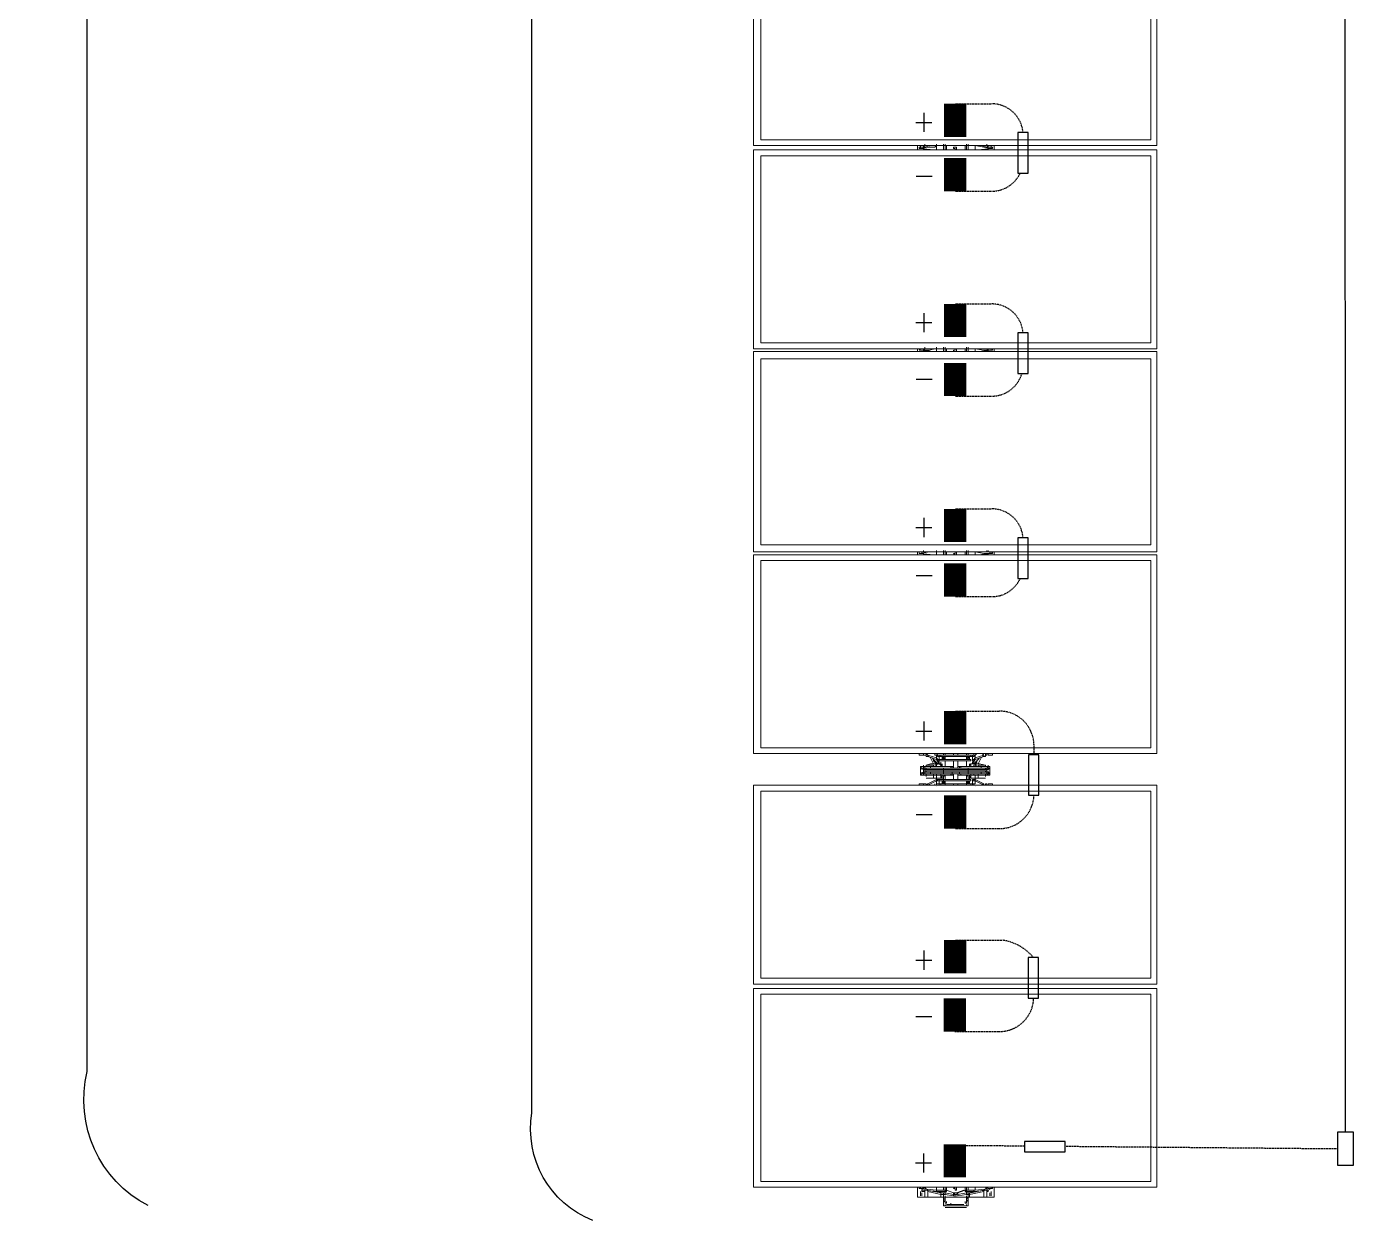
# Model space of a CAD drawing. Header units: feet. Extents: x -13743 to 68376, y -48 to 67763.
# Drawn here: x 2264.6 to 2562.7, y 63923.3 to 64191.3 of the extents above; entities that cross this region are included whole.
import ezdxf
from ezdxf.lldxf.tags import DXFTag

# ---------------------------------------------------------------- set-up
doc = ezdxf.new("R2010")
doc.units = ezdxf.units.FT
doc.header["$MEASUREMENT"] = 0
doc.linetypes.add('HIDDEN', pattern=[0.375, 0.25, -0.125])
for name, color, linetype in [('E-DC HARNESS-POS', 10, 'DC HARNESS CABLE'), ('E-HARN-COMP', 8, 'Continuous'), ('E-TRNK-CABL-NEG', 6, 'HIDDEN'), ('E-TRUNK-CABLE-POS', 6, 'HIDDEN'), ('G-ANNO-TEXT', 1, 'Continuous'), ('Polarity-Text', 7, 'Continuous')]:
    doc.layers.add(name, color=color, linetype=linetype)
doc.styles.get("Standard").update_dxf_attribs({"font": 'arial.ttf'})
tags = doc.linetypes.add('DC HARNESS CABLE', pattern='A,0.5,-0.2,["DH",Standard,S=0.1,R=0,X=-0.1,Y=-0.05],-0.2', length=0.9).pattern_tags.tags
tags[6] = DXFTag(74, 10)

# ---------------------------------------------------------------- blocks, each defined once
blk = doc.blocks.new('A$Cc93f9aa1')
at = {"lineweight": 5}
for points in [[(0.0233, 0.4666), (0.2533, 0.4666), (0.2533, 0), (0.0233, 0)], [(0.4883, 0.4666), (0.2583, 0.4666), (0.2583, 0), (0.4883, 0)], [(0.525, 0.4666), (0.525, 0), (0.755, 0), (0.755, 0.4666)], [(0.7583, 0), (0.99, 0), (0.99, 0.4666), (0.7583, 0.4666)], [(1.2233, 0), (0.9933, 0), (0.9933, 0.4666), (1.2233, 0.4666)], [(1.4583, 0), (1.2283, 0), (1.2283, 0.4666), (1.4583, 0.4666)], [(0.2467, 0.4583), (0.2467, 0.0067), (0.03, 0.0067), (0.03, 0.4583)], [(0.4816, 0.4583), (0.4816, 0.0067), (0.265, 0.0067), (0.265, 0.4583)], [(0.5316, 0.4583), (0.7483, 0.4583), (0.7483, 0.0067), (0.5316, 0.0067)], [(0.7666, 0.0067), (0.7666, 0.4583), (0.9816, 0.4583), (0.9816, 0.0067)], [(1, 0.0067), (1, 0.4583), (1.2166, 0.4583), (1.2166, 0.0067)], [(1.4516, 0.4583), (1.2349, 0.4583), (1.2349, 0.0067), (1.4516, 0.0067)], [(0.5033, 0.2617), (0.5016, 0.2617)], [(0.51, 0.2617), (0.5083, 0.2617)], [(0.5116, 0.2667), (0.51, 0.2667), (0.51, 0.2583), (0.5116, 0.2583)], [(0.9916, 0.275), (0.9916, 0.2733)], [(0.4916, 0.2483), (0.49, 0.2467), (0.4916, 0.245), (0.4933, 0.2467)], [(0.4916, 0.2483), (0.49, 0.2483), (0.49, 0.2467), (0.49, 0.245), (0.4916, 0.245), (0.4933, 0.245), (0.4933, 0.2467), (0.4933, 0.2483)], [(0.4933, 0.2467), (0.4916, 0.2467)], [(0.4983, 0.2483), (0.4966, 0.25), (0.4983, 0.2483), (0.5, 0.2483)], [(0.5033, 0.2183), (0.5033, 0.2467), (0.5016, 0.2467), (0.5016, 0.2183)], [(0.5066, 0.2467), (0.5066, 0.2183), (0.5083, 0.2183), (0.5083, 0.2467)], [(0.52, 0.245), (0.5216, 0.245), (0.5216, 0.2467), (0.5216, 0.2483), (0.52, 0.2483), (0.5183, 0.2483), (0.5183, 0.2467), (0.5183, 0.245)], [(0.52, 0.2483), (0.5183, 0.2467), (0.52, 0.245), (0.5216, 0.2467)], [(0.5216, 0.2467), (0.52, 0.2467)], [(0.5216, 0.2467), (0.52, 0.2467)], [(0.02, 0.2433), (0.0183, 0.2433), (0.0183, 0.245), (0.02, 0.245)], [(0.49, 0.235), (0.4883, 0.235)], [(0.5016, 0.2367), (0.5, 0.2367)], [(0.5116, 0.235), (0.51, 0.235), (0.51, 0.2383), (0.51, 0.2367), (0.5083, 0.2367), (0.51, 0.2367), (0.51, 0.235)], [(0.525, 0.245), (0.5233, 0.245)], [(0.525, 0.235), (0.5233, 0.235)], [(0.7566, 0.235), (0.7566, 0.2333), (0.7583, 0.2333), (0.7583, 0.2317), (0.7566, 0.2317), (0.755, 0.2317), (0.755, 0.2333)], [(0.99, 0.235), (0.9916, 0.235), (0.9916, 0.2333), (0.9933, 0.2333), (0.9933, 0.2317), (0.9916, 0.2317), (0.99, 0.2317), (0.99, 0.2333)], [(1.225, 0.235), (1.2266, 0.235), (1.2266, 0.2317), (1.2233, 0.2317), (1.2233, 0.2333), (1.225, 0.2333)], [(0.01, 0.22), (0.0117, 0.22), (0.0083, 0.22)], [(0.0133, 0.23), (0.015, 0.23), (0.0167, 0.22), (0.015, 0.22)], [(0.49, 0.23), (0.4883, 0.23)], [(0.4916, 0.22), (0.49, 0.2183), (0.4916, 0.2167), (0.4933, 0.2183)], [(0.4916, 0.22), (0.49, 0.22), (0.49, 0.2183), (0.49, 0.2167), (0.4916, 0.2167), (0.4933, 0.2167), (0.4933, 0.2183), (0.4933, 0.22)], [(0.4933, 0.2183), (0.4916, 0.2183)], [(0.4933, 0.2183), (0.4916, 0.2183)], [(0.5, 0.2267), (0.5, 0.23)], [(0.5033, 0.1967), (0.505, 0.1967), (0.505, 0.1983), (0.505, 0.2183), (0.5033, 0.2183)], [(0.5116, 0.2167), (0.51, 0.2167)], [(0.52, 0.22), (0.5183, 0.2183), (0.52, 0.2167), (0.5216, 0.2183)], [(0.5216, 0.2183), (0.52, 0.2183)], [(0.5216, 0.2183), (0.52, 0.2183)], [(0.5233, 0.23), (0.525, 0.23)], [(0.5233, 0.22), (0.525, 0.22)], [(0.5033, 0.2033), (0.5016, 0.2033)], [(0.51, 0.2033), (0.5083, 0.2033)], [(0.5233, 0.2), (0.5216, 0.2), (0.5216, 0.2017), (0.5216, 0.2)], [(0.505, 0.195), (0.5033, 0.195)], [(0.5083, 0.1967), (0.5066, 0.1967)], [(0.5083, 0.195), (0.5066, 0.195)]]:
    blk.add_lwpolyline(points, close=True, dxfattribs=at)
for points in [[(0.0217, 0.27), (0.0217, 0.2733), (0.02, 0.27), (0.02, 0.2717), (0.0183, 0.2717), (0.0183, 0.2683), (0.0117, 0.2683), (0.0117, 0.2767), (0.0133, 0.2767)], [(0.0117, 0.2767), (0.0233, 0.2767)], [(0.755, 0.2767), (0.7583, 0.2767)], [(0.99, 0.2767), (0.9933, 0.2767)], [(1.2233, 0.2767), (1.2283, 0.2767)], [(0.0117, 0.25), (0.0117, 0.2467), (0.015, 0.2467), (0.015, 0.245), (0.0167, 0.245), (0.0183, 0.245), (0.0183, 0.2533), (0.0167, 0.25), (0.02, 0.2667), (0.02, 0.265), (0.0183, 0.265), (0.0117, 0.265), (0.0117, 0.2683)], [(0.0117, 0.265), (0.0117, 0.25), (0.015, 0.25), (0.015, 0.2467), (0.0167, 0.2467)], [(0.0183, 0.2733), (0.0167, 0.2733), (0.0133, 0.2733), (0.015, 0.2733)], [(0.0167, 0.2717), (0.0133, 0.2717)], [(0.015, 0.2317), (0.015, 0.235), (0.0167, 0.245), (0.0167, 0.2467), (0.0167, 0.25), (0.015, 0.25), (0.0183, 0.265)], [(0.02, 0.255), (0.0183, 0.255), (0.0183, 0.2533), (0.02, 0.27), (0.02, 0.2683), (0.02, 0.265)], [(0.02, 0.2683), (0.0183, 0.2683)], [(0.0233, 0.2467), (0.02, 0.2467), (0.02, 0.255), (0.0217, 0.2733), (0.0233, 0.2733), (0.0233, 0.2717)], [(0.0217, 0.2733), (0.0217, 0.275), (0.0217, 0.2733)], [(0.0217, 0.2683), (0.0217, 0.2667)], [(0.4966, 0.255), (0.495, 0.255), (0.4933, 0.2533), (0.4933, 0.2517), (0.49, 0.2517), (0.49, 0.255), (0.4933, 0.255), (0.4883, 0.265), (0.49, 0.265), (0.4883, 0.2667), (0.49, 0.2667), (0.49, 0.27), (0.49, 0.275), (0.4883, 0.275)], [(0.49, 0.27), (0.49, 0.27)], [(0.49, 0.2667), (0.49, 0.2667)], [(0.49, 0.265), (0.495, 0.255), (0.4933, 0.255), (0.4933, 0.2533)], [(0.4966, 0.2517), (0.4966, 0.25), (0.4966, 0.2617), (0.4966, 0.2667), (0.4966, 0.2583), (0.5, 0.2583), (0.5, 0.2667), (0.4983, 0.2667)], [(0.4983, 0.2667), (0.4983, 0.2667)], [(0.5, 0.2717), (0.5, 0.2733), (0.5, 0.27), (0.5016, 0.27), (0.5033, 0.27), (0.5033, 0.2683), (0.505, 0.2683), (0.505, 0.2667)], [(0.5083, 0.2733), (0.5066, 0.2733), (0.5016, 0.2733), (0.5, 0.2733), (0.5016, 0.2733)], [(0.5033, 0.2717), (0.5016, 0.2717), (0.5, 0.2717), (0.5016, 0.2717), (0.5033, 0.27), (0.505, 0.27), (0.5033, 0.27), (0.505, 0.27), (0.5066, 0.27), (0.5083, 0.27), (0.5066, 0.27), (0.5083, 0.2717), (0.51, 0.2717), (0.5083, 0.2717), (0.5066, 0.2717)], [(0.5, 0.27), (0.5, 0.2617), (0.5, 0.2383), (0.5016, 0.2383)], [(0.5016, 0.27), (0.5, 0.27), (0.5016, 0.27), (0.5033, 0.27), (0.5016, 0.27), (0.5016, 0.2683), (0.5033, 0.2683), (0.505, 0.2683), (0.5066, 0.2683), (0.5083, 0.2683), (0.51, 0.2683)], [(0.5, 0.2667), (0.5016, 0.2667)], [(0.5016, 0.27), (0.5016, 0.27)], [(0.5016, 0.2467), (0.5016, 0.2683), (0.5033, 0.2683), (0.5033, 0.2467), (0.505, 0.2467), (0.505, 0.2183), (0.5066, 0.2183), (0.5066, 0.1967), (0.5083, 0.1967), (0.5083, 0.2183)], [(0.5033, 0.2667), (0.505, 0.2667), (0.505, 0.2467), (0.5066, 0.2467), (0.5066, 0.2683), (0.5083, 0.2683), (0.5083, 0.27), (0.51, 0.27), (0.51, 0.2733), (0.5083, 0.2733), (0.5083, 0.2717)], [(0.505, 0.27), (0.5066, 0.27), (0.5066, 0.2683), (0.5083, 0.2683), (0.5083, 0.2467)], [(0.5066, 0.27), (0.5083, 0.27), (0.51, 0.27), (0.5083, 0.27), (0.51, 0.27), (0.5116, 0.27)], [(0.5066, 0.2667), (0.5083, 0.2667)], [(0.5083, 0.2383), (0.51, 0.2383), (0.51, 0.2617), (0.51, 0.27)], [(0.51, 0.2667), (0.5116, 0.2667), (0.5133, 0.2617), (0.5133, 0.25), (0.5133, 0.2517)], [(0.5116, 0.2667), (0.5116, 0.2667)], [(0.52, 0.2617), (0.5133, 0.2583), (0.5133, 0.2567)], [(0.5216, 0.265), (0.5183, 0.255), (0.52, 0.255), (0.5183, 0.2533), (0.5183, 0.255), (0.52, 0.255)], [(0.5233, 0.2567), (0.5233, 0.255), (0.52, 0.255), (0.5233, 0.265), (0.5216, 0.265), (0.5216, 0.2633), (0.5216, 0.265), (0.5233, 0.265), (0.525, 0.2667)], [(0.5216, 0.2633), (0.5216, 0.2667), (0.5233, 0.2667), (0.5233, 0.27), (0.5233, 0.275), (0.525, 0.275)], [(0.5233, 0.27), (0.5233, 0.27)], [(0.5233, 0.2667), (0.5233, 0.2667)], [(0.7566, 0.27), (0.7566, 0.2733), (0.7566, 0.275), (0.7566, 0.2733), (0.7566, 0.2717), (0.7583, 0.2717), (0.7583, 0.27), (0.7583, 0.2683)], [(0.7566, 0.275), (0.7583, 0.275)], [(0.76, 0.255), (0.7583, 0.255), (0.7583, 0.2633), (0.7566, 0.2733)], [(0.99, 0.2733), (0.99, 0.27)], [(0.995, 0.255), (0.9933, 0.255), (0.9933, 0.2567), (0.9916, 0.2633), (0.9916, 0.2733), (0.9916, 0.27), (0.9933, 0.2683)], [(1.225, 0.27), (1.225, 0.2733), (1.225, 0.275), (1.225, 0.2733), (1.2266, 0.2733), (1.2266, 0.27), (1.2283, 0.2683)], [(1.225, 0.275), (1.2266, 0.275)], [(1.2299, 0.255), (1.2283, 0.255), (1.2266, 0.2567), (1.2266, 0.2633), (1.225, 0.2733)], [(0.0017, 0.2467), (0.005, 0.2467), (0.01, 0.2467), (0.0083, 0.2467), (0.01, 0.2467)], [(0.0067, 0.2433), (0.005, 0.2433), (0.005, 0.245), (0.0067, 0.245), (0.0067, 0.2467), (0.0083, 0.2467), (0.01, 0.2467), (0.0117, 0.2467), (0.0083, 0.2467), (0.0083, 0.245), (0.0067, 0.245), (0.005, 0.245), (0.005, 0.2433)], [(0.0133, 0.2467), (0.0117, 0.2467), (0.01, 0.2467), (0.01, 0.245), (0.0083, 0.245), (0.0067, 0.245), (0.0083, 0.245), (0.0117, 0.245), (0.01, 0.245)], [(0.0083, 0.2467), (0.0083, 0.245)], [(0.0117, 0.2467), (0.0117, 0.245), (0.0117, 0.2183)], [(0.0183, 0.25), (0.0167, 0.25), (0.015, 0.25)], [(0.0183, 0.2433), (0.02, 0.245), (0.0183, 0.245), (0.02, 0.245), (0.02, 0.2467)], [(0.4866, 0.255), (0.4866, 0.255)], [(0.4883, 0.255), (0.4883, 0.2567)], [(0.49, 0.255), (0.4883, 0.255), (0.4883, 0.2533), (0.4883, 0.255), (0.4883, 0.2533), (0.4883, 0.2517), (0.49, 0.2517), (0.49, 0.25), (0.4883, 0.25), (0.4883, 0.215), (0.49, 0.215), (0.49, 0.2133), (0.4933, 0.2133), (0.4933, 0.2117), (0.4933, 0.21), (0.495, 0.21), (0.49, 0.2), (0.4883, 0.2), (0.49, 0.2017)], [(0.4883, 0.25), (0.4883, 0.2517)], [(0.495, 0.245), (0.5, 0.245), (0.4983, 0.2467), (0.495, 0.2467), (0.4933, 0.2467), (0.4916, 0.2467), (0.4933, 0.2467), (0.4916, 0.2467), (0.4933, 0.2467), (0.4916, 0.2467), (0.4933, 0.2467), (0.4916, 0.2467), (0.4916, 0.245), (0.4933, 0.245), (0.4933, 0.2483), (0.4916, 0.2483), (0.4916, 0.2467)], [(0.4933, 0.215), (0.495, 0.215), (0.495, 0.2517), (0.4933, 0.2517), (0.495, 0.2517), (0.495, 0.255)], [(0.4933, 0.2517), (0.4933, 0.2517)], [(0.495, 0.2517), (0.495, 0.2517)], [(0.5, 0.2483), (0.4983, 0.2483), (0.4966, 0.25), (0.4983, 0.25), (0.4983, 0.2483), (0.5, 0.2483), (0.495, 0.2483)], [(0.4966, 0.26), (0.4966, 0.25)], [(0.4966, 0.26), (0.4966, 0.26)], [(0.4966, 0.2583), (0.4966, 0.2567), (0.4966, 0.255), (0.5, 0.255), (0.5, 0.2583)], [(0.4966, 0.2567), (0.4966, 0.2517), (0.4966, 0.25), (0.5, 0.25), (0.5, 0.255)], [(0.51, 0.2483), (0.5116, 0.25), (0.5116, 0.2483), (0.5133, 0.25), (0.5133, 0.26)], [(0.51, 0.2583), (0.51, 0.255), (0.5116, 0.255), (0.5116, 0.2567), (0.5133, 0.2517), (0.5116, 0.25), (0.51, 0.25), (0.51, 0.255)], [(0.515, 0.25), (0.5133, 0.25), (0.5116, 0.2483), (0.5133, 0.2483), (0.5116, 0.2483), (0.51, 0.2483), (0.5116, 0.2483), (0.51, 0.2483), (0.51, 0.2467)], [(0.5133, 0.26), (0.5133, 0.26)], [(0.5183, 0.2583), (0.5133, 0.2533)], [(0.5183, 0.2133), (0.5216, 0.2133), (0.5216, 0.2117), (0.5233, 0.21), (0.5233, 0.2117), (0.525, 0.2117), (0.5233, 0.2117), (0.5233, 0.2133), (0.5216, 0.2133), (0.5216, 0.215), (0.5233, 0.215), (0.5233, 0.25), (0.5216, 0.25), (0.5216, 0.2517), (0.5216, 0.2533), (0.5233, 0.255), (0.5233, 0.2533), (0.525, 0.255), (0.5233, 0.2533), (0.5233, 0.2517), (0.5183, 0.2517), (0.5183, 0.2533), (0.5166, 0.2533), (0.515, 0.2517), (0.5133, 0.2517), (0.5183, 0.255), (0.5166, 0.2533), (0.5166, 0.2517), (0.5183, 0.2517), (0.5166, 0.2517), (0.5166, 0.215), (0.5183, 0.215)], [(0.5216, 0.245), (0.52, 0.245), (0.5216, 0.2467), (0.5216, 0.2483), (0.5183, 0.2483), (0.5183, 0.2467), (0.52, 0.245)], [(0.5183, 0.2467), (0.52, 0.2467)], [(0.52, 0.2483), (0.5216, 0.2483)], [(0.52, 0.2467), (0.5216, 0.2467)], [(0.52, 0.2467), (0.5216, 0.2467)], [(0.52, 0.2467), (0.5216, 0.2467)], [(0.52, 0.2467), (0.5216, 0.2467)], [(0.52, 0.2467), (0.5216, 0.2467)], [(0.5233, 0.2517), (0.5233, 0.25)], [(0.525, 0.2467), (0.5233, 0.2467)], [(0.755, 0.2467), (0.7583, 0.2467)], [(0.76, 0.2467), (0.7583, 0.2467), (0.7583, 0.255)], [(0.99, 0.2467), (0.9933, 0.2467)], [(0.995, 0.2467), (0.9933, 0.2467), (0.9933, 0.255)], [(1.2233, 0.2467), (1.2283, 0.2467)], [(1.2299, 0.2467), (1.2283, 0.2467), (1.2283, 0.255)], [(0, 0.245), (0, 0.22)], [(0.0017, 0.245), (0.0033, 0.245)], [(0.0033, 0.2383), (0.0033, 0.2433), (0.0033, 0.2233), (0.0033, 0.2283), (0.0033, 0.2267)], [(0.005, 0.2383), (0.0033, 0.2383), (0.0033, 0.2283)], [(0.0033, 0.2367), (0.0033, 0.2383), (0.0033, 0.2367)], [(0.005, 0.245), (0.0067, 0.245)], [(0.0133, 0.245), (0.0117, 0.245), (0.0117, 0.2417), (0.0117, 0.2233), (0.0117, 0.22), (0.0133, 0.22)], [(0.015, 0.245), (0.0133, 0.235), (0.0133, 0.2317)], [(0.0233, 0.2433), (0.02, 0.2433), (0.0217, 0.2433), (0.02, 0.2433), (0.0167, 0.235), (0.015, 0.235), (0.0133, 0.235)], [(0.015, 0.235), (0.0167, 0.235), (0.02, 0.2433), (0.02, 0.245), (0.02, 0.2433)], [(0.02, 0.2233), (0.0167, 0.2317), (0.0167, 0.235), (0.015, 0.2333), (0.015, 0.2317), (0.0167, 0.23), (0.015, 0.23), (0.0167, 0.23), (0.02, 0.2217), (0.0217, 0.2217), (0.02, 0.2217), (0.02, 0.22), (0.0183, 0.2217)], [(0.0233, 0.245), (0.02, 0.245), (0.0217, 0.245)], [(0.0233, 0.2317), (0.02, 0.2317), (0.02, 0.2333), (0.0217, 0.2333), (0.0217, 0.235), (0.0233, 0.2333)], [(0.4883, 0.245), (0.49, 0.245)], [(0.5016, 0.23), (0.5, 0.23), (0.5016, 0.23), (0.5, 0.23), (0.5016, 0.23), (0.495, 0.23), (0.495, 0.235), (0.5016, 0.235), (0.5, 0.235), (0.5, 0.2367), (0.5, 0.2383), (0.5, 0.235)], [(0.495, 0.235), (0.4966, 0.235)], [(0.5083, 0.235), (0.5166, 0.235), (0.5166, 0.23), (0.5083, 0.23), (0.51, 0.23), (0.5116, 0.23), (0.51, 0.23)], [(0.51, 0.245), (0.5166, 0.245)], [(0.755, 0.245), (0.7583, 0.245), (0.76, 0.245)], [(0.7583, 0.245), (0.7583, 0.2433), (0.755, 0.2433)], [(0.99, 0.245), (0.9933, 0.245), (0.995, 0.245)], [(0.9933, 0.245), (0.9933, 0.2433), (0.99, 0.2433)], [(1.2233, 0.245), (1.2283, 0.245), (1.2299, 0.245)], [(1.2233, 0.2433), (1.2266, 0.2433), (1.2283, 0.2433), (1.2283, 0.245)], [(0.0067, 0.2217), (0.005, 0.2217), (0.005, 0.22), (0.0067, 0.22), (0.0083, 0.2183), (0.0117, 0.2183), (0.01, 0.2183), (0.005, 0.2183), (0.0017, 0.2183)], [(0.0017, 0.22), (0.0033, 0.22)], [(0.005, 0.2217), (0.005, 0.22), (0.0067, 0.22), (0.0083, 0.22), (0.0083, 0.2183), (0.0083, 0.22), (0.01, 0.22), (0.0083, 0.22), (0.0067, 0.22), (0.005, 0.22)], [(0.0133, 0.2183), (0.0117, 0.2183), (0.01, 0.22), (0.0083, 0.22)], [(0.0117, 0.1967), (0.0117, 0.2), (0.0183, 0.2), (0.02, 0.2), (0.0167, 0.215), (0.0167, 0.2167), (0.015, 0.2167), (0.0167, 0.2167), (0.0167, 0.215), (0.0167, 0.22), (0.0167, 0.2183), (0.015, 0.2183), (0.015, 0.22)], [(0.0117, 0.2167), (0.0117, 0.2183), (0.015, 0.2183), (0.015, 0.2167)], [(0.0183, 0.2), (0.015, 0.2167), (0.0117, 0.2167), (0.0117, 0.2)], [(0.0217, 0.1917), (0.02, 0.21), (0.02, 0.2117), (0.0183, 0.2117), (0.0183, 0.22), (0.0167, 0.22), (0.0183, 0.22), (0.0183, 0.2217), (0.02, 0.2217), (0.0233, 0.2217)], [(0.0233, 0.22), (0.02, 0.22), (0.0217, 0.22), (0.02, 0.22), (0.02, 0.2217), (0.02, 0.22), (0.0183, 0.22), (0.02, 0.22), (0.02, 0.2183), (0.02, 0.21)], [(0.02, 0.22), (0.0183, 0.22)], [(0.0233, 0.2183), (0.02, 0.2183)], [(0.4883, 0.22), (0.49, 0.22)], [(0.4933, 0.22), (0.4916, 0.22)], [(0.4916, 0.2183), (0.4916, 0.22)], [(0.4916, 0.2183), (0.4933, 0.2183)], [(0.4916, 0.2183), (0.4933, 0.2183)], [(0.4916, 0.2183), (0.4933, 0.2183)], [(0.4916, 0.2183), (0.4933, 0.2183)], [(0.4916, 0.2183), (0.4916, 0.2167), (0.4933, 0.2167)], [(0.4916, 0.2183), (0.4933, 0.2183)], [(0.4933, 0.2183), (0.4933, 0.22)], [(0.4933, 0.2183), (0.4933, 0.2167)], [(0.495, 0.2183), (0.4983, 0.2183), (0.5, 0.22), (0.495, 0.22)], [(0.5, 0.2167), (0.4983, 0.2167), (0.4966, 0.215), (0.4983, 0.2167), (0.4983, 0.215), (0.4966, 0.215), (0.4983, 0.2167), (0.5, 0.2167), (0.4983, 0.2167), (0.5, 0.2167), (0.495, 0.2167)], [(0.5016, 0.2267), (0.5, 0.2267), (0.5, 0.2033), (0.5, 0.195)], [(0.5066, 0.195), (0.5066, 0.1967), (0.505, 0.1967), (0.5033, 0.1967), (0.5016, 0.1967), (0.5016, 0.2183)], [(0.5083, 0.23), (0.51, 0.23), (0.51, 0.2267), (0.51, 0.23), (0.5116, 0.23)], [(0.5083, 0.2267), (0.51, 0.2267)], [(0.51, 0.2033), (0.51, 0.2267)], [(0.5166, 0.22), (0.51, 0.22)], [(0.5133, 0.2133), (0.5133, 0.215), (0.51, 0.215), (0.51, 0.2117), (0.51, 0.21), (0.5116, 0.21), (0.5116, 0.2083), (0.5133, 0.2133), (0.5133, 0.215), (0.5133, 0.205), (0.5133, 0.215), (0.5116, 0.2167), (0.5133, 0.2167), (0.5116, 0.2167), (0.51, 0.2167), (0.51, 0.2183)], [(0.5116, 0.2167), (0.5133, 0.215), (0.5116, 0.2167), (0.5116, 0.215)], [(0.52, 0.22), (0.5183, 0.22), (0.5183, 0.2183), (0.52, 0.2167), (0.5183, 0.2167), (0.5183, 0.2183), (0.5183, 0.22), (0.52, 0.22), (0.5216, 0.22), (0.5216, 0.2183), (0.5216, 0.2167), (0.52, 0.2167), (0.5216, 0.2183), (0.5216, 0.22), (0.52, 0.22), (0.5216, 0.22)], [(0.52, 0.2183), (0.5216, 0.2183)], [(0.52, 0.2183), (0.5216, 0.2183)], [(0.52, 0.2183), (0.5216, 0.2183)], [(0.52, 0.2183), (0.5216, 0.2183)], [(0.52, 0.2183), (0.5216, 0.2183)], [(0.5233, 0.2183), (0.525, 0.2183)], [(0.755, 0.2217), (0.7583, 0.2217), (0.7583, 0.22)], [(0.755, 0.22), (0.7583, 0.22), (0.76, 0.22)], [(0.7583, 0.2183), (0.755, 0.2183)], [(0.76, 0.2183), (0.7583, 0.2183), (0.7583, 0.21), (0.7566, 0.2), (0.7566, 0.1917), (0.7583, 0.1917)], [(0.99, 0.2217), (0.9933, 0.2217), (0.9933, 0.22)], [(0.99, 0.22), (0.9933, 0.22), (0.995, 0.22)], [(0.9933, 0.2183), (0.99, 0.2183)], [(0.9916, 0.1917), (0.9916, 0.2), (0.9933, 0.21), (0.9933, 0.2183), (0.995, 0.2183)], [(1.2233, 0.2217), (1.2266, 0.2217), (1.2283, 0.2217), (1.2283, 0.22)], [(1.2233, 0.22), (1.2283, 0.22), (1.2299, 0.22)], [(1.2283, 0.2183), (1.2233, 0.2183)], [(1.2299, 0.2183), (1.2283, 0.2183), (1.2283, 0.21), (1.2266, 0.2), (1.225, 0.1933), (1.225, 0.1917), (1.2266, 0.1917)], [(0.02, 0.1967), (0.02, 0.195), (0.0183, 0.2117), (0.0167, 0.215), (0.0183, 0.215)], [(0.02, 0.2), (0.02, 0.1967), (0.0183, 0.1967)], [(0.4866, 0.21), (0.4866, 0.21)], [(0.4883, 0.2133), (0.4883, 0.215)], [(0.4883, 0.21), (0.4883, 0.2117), (0.4883, 0.2133), (0.49, 0.2133), (0.49, 0.21), (0.4933, 0.21), (0.4883, 0.2)], [(0.49, 0.21), (0.49, 0.2117), (0.4883, 0.2117)], [(0.4933, 0.215), (0.4933, 0.215)], [(0.4933, 0.2117), (0.495, 0.2117), (0.495, 0.21), (0.495, 0.2133), (0.4933, 0.2133)], [(0.495, 0.215), (0.495, 0.215)], [(0.495, 0.21), (0.4966, 0.21)], [(0.4966, 0.2133), (0.4966, 0.215), (0.4966, 0.1983), (0.4966, 0.2067), (0.5, 0.2067), (0.5, 0.21)], [(0.4966, 0.2083), (0.4966, 0.215), (0.5, 0.215), (0.5, 0.2117), (0.5, 0.21), (0.4966, 0.21), (0.4966, 0.2083), (0.4966, 0.2067)], [(0.4966, 0.205), (0.4966, 0.215)], [(0.4966, 0.205), (0.4966, 0.205)], [(0.4983, 0.1983), (0.5, 0.1983), (0.5, 0.2067)], [(0.51, 0.21), (0.51, 0.2067), (0.5116, 0.2067), (0.5116, 0.1983), (0.51, 0.1983), (0.51, 0.2067)], [(0.51, 0.1983), (0.5116, 0.1983), (0.5133, 0.205)], [(0.51, 0.2033), (0.51, 0.195)], [(0.52, 0.21), (0.5183, 0.2117), (0.5166, 0.2117), (0.515, 0.2133), (0.5133, 0.2133), (0.5183, 0.21), (0.5183, 0.2117), (0.5183, 0.2133), (0.5166, 0.2133), (0.5166, 0.2117), (0.5183, 0.21), (0.52, 0.21), (0.5183, 0.21), (0.5216, 0.2)], [(0.5183, 0.2067), (0.5133, 0.2117)], [(0.52, 0.2033), (0.5133, 0.2067), (0.5133, 0.2083)], [(0.5133, 0.205), (0.5133, 0.205)], [(0.5166, 0.215), (0.5166, 0.215)], [(0.5183, 0.215), (0.5183, 0.215)], [(0.5233, 0.2117), (0.5233, 0.21), (0.52, 0.21), (0.5233, 0.2)], [(0.5216, 0.2017), (0.5216, 0.1983), (0.5233, 0.1983), (0.5233, 0.1967)], [(0.5233, 0.215), (0.5233, 0.2133)], [(0.525, 0.2), (0.5233, 0.2017)], [(0.525, 0.21), (0.525, 0.21)], [(0.0133, 0.1883), (0.0117, 0.1883), (0.0117, 0.1967), (0.0183, 0.1967), (0.0183, 0.195), (0.02, 0.195), (0.0217, 0.1917), (0.0217, 0.19)], [(0.0233, 0.1883), (0.0117, 0.1883)], [(0.0133, 0.1933), (0.0167, 0.1933)], [(0.0183, 0.1917), (0.0167, 0.1917), (0.0133, 0.1917), (0.015, 0.1917)], [(0.0217, 0.1983), (0.0217, 0.1967)], [(0.0217, 0.195), (0.0217, 0.1917), (0.0233, 0.1917)], [(0.0233, 0.1933), (0.0233, 0.1917), (0.0217, 0.1917), (0.0217, 0.19), (0.0233, 0.19)], [(0.49, 0.1967), (0.49, 0.1983), (0.4883, 0.1983)], [(0.49, 0.195), (0.49, 0.19), (0.4883, 0.19)], [(0.49, 0.1983), (0.49, 0.1983)], [(0.5, 0.1983), (0.5016, 0.1983)], [(0.5083, 0.1933), (0.51, 0.1933), (0.5083, 0.1933), (0.5033, 0.1933), (0.5, 0.1933), (0.5016, 0.1933), (0.5016, 0.195), (0.5016, 0.1967), (0.5, 0.195), (0.5016, 0.195)], [(0.5016, 0.1967), (0.5016, 0.195), (0.5, 0.195), (0.5, 0.1933)], [(0.5, 0.1933), (0.5016, 0.1933), (0.5, 0.1933)], [(0.505, 0.1933), (0.5033, 0.1933), (0.5016, 0.1933), (0.5033, 0.195), (0.505, 0.195), (0.5033, 0.195), (0.5033, 0.1967)], [(0.5016, 0.195), (0.5033, 0.195), (0.5016, 0.195)], [(0.5033, 0.1983), (0.505, 0.1983)], [(0.5066, 0.1983), (0.5083, 0.1983)], [(0.5083, 0.1967), (0.51, 0.195), (0.51, 0.1933), (0.5083, 0.1933), (0.5066, 0.195), (0.5083, 0.195), (0.5083, 0.1967), (0.5083, 0.195), (0.51, 0.195), (0.5083, 0.195), (0.5083, 0.1933), (0.51, 0.1933)], [(0.5066, 0.195), (0.5083, 0.195), (0.5066, 0.195)], [(0.51, 0.195), (0.5116, 0.195)], [(0.5233, 0.1983), (0.525, 0.1983)], [(0.5233, 0.1983), (0.5233, 0.1983)], [(0.5233, 0.195), (0.5233, 0.19), (0.525, 0.19)], [(0.5233, 0.195), (0.5233, 0.195)], [(0.755, 0.1883), (0.7583, 0.1883)], [(0.7583, 0.1967), (0.7583, 0.195), (0.7583, 0.1933), (0.7566, 0.1933), (0.7566, 0.19), (0.7583, 0.19)], [(0.7566, 0.195), (0.7566, 0.1917), (0.7566, 0.19)], [(0.99, 0.195), (0.99, 0.1917)], [(0.99, 0.1883), (0.9933, 0.1883)], [(0.9933, 0.1967), (0.9916, 0.195), (0.9916, 0.19), (0.9916, 0.1917), (0.9933, 0.1917)], [(0.9916, 0.19), (0.9933, 0.19)], [(1.2233, 0.1883), (1.2283, 0.1883)], [(1.2283, 0.1967), (1.2266, 0.195), (1.2266, 0.1917), (1.225, 0.1917), (1.225, 0.19), (1.225, 0.1917), (1.225, 0.195)]]:
    blk.add_lwpolyline(points, dxfattribs=at)
at = {"color": 8, "lineweight": 5, "true_color": 0x808080}
for points in [[(0.0117, 0.2767), (0.0233, 0.2767)], [(0.755, 0.2767), (0.7583, 0.2767)], [(0.99, 0.2767), (0.9933, 0.2767)], [(1.2233, 0.2767), (1.2283, 0.2767)], [(0.0233, 0.275), (0.0217, 0.275)], [(0.0233, 0.265), (0.0217, 0.2733)], [(0.4883, 0.2667), (0.49, 0.2667)], [(0.5, 0.27), (0.5, 0.2617)], [(0.5016, 0.2617), (0.5016, 0.2383), (0.5016, 0.235), (0.5, 0.235)], [(0.5016, 0.2717), (0.5016, 0.2733)], [(0.5016, 0.2717), (0.5016, 0.2717)], [(0.5016, 0.27), (0.5033, 0.27)], [(0.5083, 0.2733), (0.5083, 0.2717)], [(0.5083, 0.2717), (0.5083, 0.2717)], [(0.5083, 0.27), (0.51, 0.27)], [(0.5083, 0.2617), (0.5083, 0.2383), (0.5083, 0.235), (0.51, 0.235)], [(0.51, 0.2617), (0.51, 0.27)], [(0.7566, 0.2733), (0.755, 0.2583)], [(0.755, 0.2683), (0.755, 0.27)], [(0.7583, 0.2733), (0.7583, 0.275), (0.7566, 0.275)], [(0.7566, 0.2733), (0.7566, 0.2733)], [(0.7583, 0.2617), (0.7583, 0.27), (0.76, 0.27)], [(0.7583, 0.2667), (0.7583, 0.2683)], [(0.99, 0.2733), (0.99, 0.2733)], [(0.9916, 0.2733), (0.99, 0.2583)], [(0.9933, 0.2617), (0.9933, 0.2683), (0.9916, 0.27), (0.99, 0.27), (0.9916, 0.27), (0.9933, 0.27)], [(0.99, 0.2683), (0.99, 0.27)], [(0.9933, 0.2733), (0.9916, 0.275)], [(0.9933, 0.2667), (0.9933, 0.2683), (0.995, 0.2683)], [(1.225, 0.2733), (1.2233, 0.2583)], [(1.2233, 0.2683), (1.2233, 0.27)], [(1.2283, 0.2733), (1.2266, 0.2733), (1.2266, 0.275), (1.225, 0.275)], [(1.225, 0.2733), (1.225, 0.2733)], [(1.2283, 0.27), (1.2266, 0.27), (1.2266, 0.2683), (1.2283, 0.2617)], [(1.2283, 0.2667), (1.2283, 0.2683), (1.2299, 0.2683)], [(0.0017, 0.2467), (0.0017, 0.2183)], [(0.02, 0.255), (0.0233, 0.255)], [(0.4883, 0.2567), (0.49, 0.2567)], [(0.4883, 0.2567), (0.4883, 0.2567)], [(0.49, 0.2483), (0.49, 0.25)], [(0.4933, 0.2517), (0.4933, 0.2483)], [(0.5, 0.2583), (0.5016, 0.2583)], [(0.5, 0.255), (0.5016, 0.255)], [(0.5, 0.25), (0.5016, 0.25)], [(0.51, 0.2583), (0.5116, 0.2583)], [(0.51, 0.255), (0.5116, 0.255)], [(0.51, 0.25), (0.5116, 0.25)], [(0.52, 0.26), (0.5183, 0.2583), (0.5166, 0.2583), (0.515, 0.2567), (0.5133, 0.255)], [(0.5183, 0.2483), (0.5183, 0.2517)], [(0.5216, 0.25), (0.5216, 0.2483)], [(0.525, 0.2567), (0.5233, 0.2567)], [(0.525, 0.2567), (0.525, 0.2567)], [(0.755, 0.255), (0.7583, 0.255)], [(0.99, 0.255), (0.9933, 0.255)], [(1.2233, 0.255), (1.2283, 0.255)], [(0.0083, 0.245), (0.01, 0.245)], [(0.49, 0.22), (0.49, 0.245)], [(0.4933, 0.245), (0.4933, 0.22)], [(0.5183, 0.22), (0.5183, 0.245)], [(0.5216, 0.245), (0.5216, 0.22)], [(0.01, 0.22), (0.0083, 0.22)], [(0.49, 0.215), (0.49, 0.2167)], [(0.4933, 0.2167), (0.4933, 0.215)], [(0.5016, 0.2033), (0.5016, 0.23), (0.5, 0.23)], [(0.5083, 0.2033), (0.5083, 0.2267), (0.5083, 0.23), (0.51, 0.23)], [(0.5183, 0.215), (0.5183, 0.2167)], [(0.5216, 0.2167), (0.5216, 0.215)], [(0.0233, 0.21), (0.02, 0.21)], [(0.0217, 0.1917), (0.0217, 0.1933), (0.0233, 0.2)], [(0.4883, 0.2083), (0.4883, 0.21)], [(0.4883, 0.2083), (0.4883, 0.2083)], [(0.5, 0.215), (0.5016, 0.215)], [(0.5, 0.2117), (0.5016, 0.2117)], [(0.5, 0.2067), (0.5016, 0.2067)], [(0.5, 0.2033), (0.5, 0.195)], [(0.5066, 0.195), (0.5083, 0.195), (0.51, 0.195), (0.5083, 0.195), (0.51, 0.195), (0.51, 0.2033)], [(0.51, 0.215), (0.5116, 0.215)], [(0.51, 0.2117), (0.5116, 0.2117)], [(0.51, 0.2067), (0.5116, 0.2067)], [(0.5133, 0.21), (0.515, 0.2083), (0.5166, 0.2083), (0.5183, 0.2067), (0.52, 0.205)], [(0.5233, 0.21), (0.525, 0.2083)], [(0.525, 0.2083), (0.525, 0.2083)], [(0.7583, 0.21), (0.755, 0.21)], [(0.755, 0.2067), (0.7566, 0.1917)], [(0.7583, 0.2033), (0.7583, 0.195), (0.76, 0.195)], [(0.9933, 0.21), (0.99, 0.21)], [(0.99, 0.2067), (0.9916, 0.1917)], [(0.9933, 0.2033), (0.9933, 0.1967), (0.9916, 0.195)], [(1.2283, 0.21), (1.2233, 0.21)], [(1.2233, 0.2067), (1.225, 0.1917)], [(1.2283, 0.195), (1.2266, 0.195), (1.2266, 0.1967), (1.2283, 0.2033)], [(0.0117, 0.1883), (0.0233, 0.1883)], [(0.0217, 0.19), (0.0233, 0.19)], [(0.49, 0.1967), (0.4883, 0.1967)], [(0.49, 0.195), (0.4883, 0.195)], [(0.5016, 0.195), (0.5033, 0.195), (0.5016, 0.195), (0.5033, 0.195), (0.505, 0.195)], [(0.5016, 0.1933), (0.5016, 0.1933)], [(0.5016, 0.1933), (0.5033, 0.1933)], [(0.5033, 0.1967), (0.505, 0.1967)], [(0.5066, 0.1967), (0.5083, 0.1967)], [(0.5083, 0.1933), (0.5083, 0.1933)], [(0.5083, 0.1933), (0.51, 0.1933)], [(0.525, 0.1983), (0.5233, 0.1983), (0.525, 0.1983)], [(0.5233, 0.1967), (0.525, 0.1967)], [(0.5233, 0.195), (0.525, 0.195)], [(0.755, 0.1967), (0.755, 0.195), (0.7566, 0.195)], [(0.755, 0.1883), (0.7583, 0.1883)], [(0.7566, 0.19), (0.7583, 0.19), (0.7583, 0.1917)], [(0.7566, 0.1917), (0.7566, 0.1917)], [(0.76, 0.1967), (0.7583, 0.1967), (0.7583, 0.1983)], [(0.9933, 0.195), (0.9916, 0.195), (0.99, 0.195), (0.99, 0.1967)], [(0.99, 0.1917), (0.99, 0.1917)], [(0.99, 0.1883), (0.9933, 0.1883)], [(0.9916, 0.19), (0.9916, 0.1917), (0.9933, 0.1917)], [(0.9933, 0.1967), (0.9933, 0.1983)], [(1.2233, 0.1967), (1.2233, 0.195), (1.225, 0.195)], [(1.2233, 0.1883), (1.2283, 0.1883)], [(1.225, 0.19), (1.2266, 0.19), (1.2266, 0.1917), (1.2283, 0.1917)], [(1.225, 0.1917), (1.225, 0.1917)], [(1.2299, 0.1967), (1.2283, 0.1967), (1.2283, 0.1983)]]:
    blk.add_lwpolyline(points, dxfattribs=at)
for points in [[(0.4883, 0.27), (0.49, 0.27)], [(0.5033, 0.27), (0.5016, 0.27)], [(0.505, 0.27), (0.5033, 0.27)], [(0.5083, 0.27), (0.5066, 0.27)], [(0.51, 0.27), (0.5083, 0.27)], [(0.525, 0.27), (0.5233, 0.27)], [(0.525, 0.2667), (0.5233, 0.2667)], [(0.7566, 0.27), (0.755, 0.27)], [(1.225, 0.27), (1.2233, 0.27)], [(0.5033, 0.2367), (0.5016, 0.2367)], [(0.51, 0.2367), (0.5083, 0.2367)], [(0.5033, 0.2283), (0.5016, 0.2283)], [(0.51, 0.2283), (0.5083, 0.2283)], [(0.49, 0.1983), (0.4883, 0.1983)]]:
    blk.add_lwpolyline(points, close=True, dxfattribs=at)

msp = doc.modelspace()

# ---------------------------------------------------------------- linework, layer by layer
at = {"layer": 'E-DC HARNESS-POS', "ltscale": 0.5}
msp.add_lwpolyline([(2560.84, 63943.16), (2560.49, 65810.43)], dxfattribs=at)
at = {"layer": 'E-HARN-COMP', "const_width": 5}
for points in [[(2473.2, 64166.54), (2473.2, 64174)], [(2473.2, 64154.38), (2473.2, 64161.83)], [(2473.2, 64121.62), (2473.2, 64129.07)], [(2473.2, 64108.38), (2473.2, 64115.83)], [(2473.2, 64075.62), (2473.2, 64083.07)], [(2473.2, 64063.36), (2473.2, 64070.81)], [(2473.2, 64030.21), (2473.2, 64037.67)], [(2473.2, 64011.28), (2473.2, 64018.74)], [(2473.2, 63978.8), (2473.2, 63986.25)], [(2473.14, 63965.73), (2473.14, 63973.18)], [(2473.14, 63932.97), (2473.14, 63940.43)]]:
    msp.add_lwpolyline(points, dxfattribs=at)
at = {"layer": 'E-HARN-COMP'}
for points in [[(2489.61, 64162.96), (2489.61, 64167.52), (2487.28, 64167.52), (2487.28, 64162.96)], [(2487.28, 64162.96), (2487.28, 64158.4), (2489.61, 64158.4), (2489.61, 64162.96)], [(2489.61, 64118.04), (2489.61, 64122.6), (2487.28, 64122.6), (2487.28, 64118.04)], [(2487.28, 64118.04), (2487.28, 64113.47), (2489.61, 64113.47), (2489.61, 64118.04)], [(2489.61, 64072.04), (2489.61, 64076.6), (2487.28, 64076.6), (2487.28, 64072.04)], [(2487.28, 64072.04), (2487.28, 64067.47), (2489.61, 64067.47), (2489.61, 64072.04)], [(2492, 64023.32), (2492, 64027.88), (2489.68, 64027.88), (2489.68, 64023.32)], [(2489.68, 64023.32), (2489.68, 64018.76), (2492, 64018.76), (2492, 64023.32)], [(2491.95, 63977.77), (2491.95, 63982.33), (2489.62, 63982.33), (2489.62, 63977.77)], [(2489.62, 63977.77), (2489.62, 63973.2), (2491.95, 63973.2), (2491.95, 63977.77)], [(2493.34, 63941.05), (2488.78, 63941.05), (2488.78, 63938.72), (2493.34, 63938.72)], [(2493.34, 63938.72), (2497.9, 63938.72), (2497.9, 63941.05), (2493.34, 63941.05)]]:
    msp.add_lwpolyline(points, dxfattribs=at)
msp.add_lwpolyline([(2562.65, 63943.16), (2559.04, 63943.16), (2559.04, 63935.71), (2562.65, 63935.71)], close=True, dxfattribs=at)
at = {"layer": 'E-TRNK-CABL-NEG', "ltscale": 0.1}
for points in [[(2473.2, 64154.38), (2481.44, 64154.38, 0.289984), (2487.79, 64158.4, 0.289984)], [(2473.2, 64108.38), (2481.44, 64108.38, 0.334879), (2488.19, 64113.47, 0.334879)], [(2473.2, 64063.36), (2481.44, 64063.36, 0.294061), (2487.83, 64067.47, 0.294061)], [(2473.2, 64011.28), (2483.16, 64011.28, 0.404462), (2490.9, 64018.76)], [(2473.14, 63965.73), (2483.11, 63965.73, 0.404462), (2490.84, 63973.21)]]:
    msp.add_lwpolyline(points, format="xyb", dxfattribs=at)
at = {"layer": 'E-TRUNK-CABLE-POS', "ltscale": 0.1}
for points in [[(2473.2, 64174), (2481.44, 64174, -0.391396), (2488.44, 64167.52, -0.391396)], [(2473.2, 64129.07), (2481.44, 64129.07, -0.391396), (2488.44, 64122.6, -0.391396)], [(2473.2, 64083.07), (2481.44, 64083.07, -0.391396), (2488.44, 64076.6, -0.391396)], [(2473.2, 64037.67), (2483.16, 64037.67, -0.404462), (2490.9, 64030.18), (2490.9, 64027.88)], [(2473.2, 63986.25), (2483.79, 63986.25, -0.187892), (2490.78, 63982.33, -0.391396)]]:
    msp.add_lwpolyline(points, format="xyb", dxfattribs=at)
for points in [[(2472.97, 63940.21), (2488.78, 63940.07)], [(2497.9, 63939.99), (2559.04, 63939.44)]]:
    msp.add_lwpolyline(points, dxfattribs=at)
at = {"layer": 'G-ANNO-TEXT', "flags": 128}
for points in [[(2291.93, 63926.68, -0.346723), (2278.28, 63956.73), (2278.28, 65203.97, 0.298343), (2264.64, 65222.47, 0.298343), (2278.28, 65240.98), (2278.28, 66483.25, -0.429188), (2291.93, 66500.69)], [(2391.79, 63923.32, -0.35318), (2378.15, 63947.5), (2378.15, 64492.46, 0.298343), (2364.5, 64510.97, 0.298343), (2378.15, 64529.48), (2378.15, 65161.21, -0.298343), (2391.79, 65179.71)]]:
    msp.add_lwpolyline(points, format="xyb", dxfattribs=at)
at = {"layer": 'Polarity-Text'}
for p, q in [((2466.16, 64171.94), (2466.16, 64167.67)), ((2464.35, 64169.8), (2467.97, 64169.8)), ((2464.42, 64157.77), (2468.04, 64157.77)), ((2466.16, 64127.02), (2466.16, 64122.74)), ((2464.35, 64124.88), (2467.97, 64124.88)), ((2464.42, 64112.16), (2468.04, 64112.16)), ((2466.16, 64081.02), (2466.16, 64076.74)), ((2464.35, 64078.88), (2467.97, 64078.88)), ((2464.42, 64068.13), (2468.04, 64068.13)), ((2466.16, 64035.31), (2466.16, 64031.03)), ((2464.35, 64033.17), (2467.97, 64033.17)), ((2464.42, 64014.43), (2468.04, 64014.43)), ((2466.16, 63983.89), (2466.16, 63979.62)), ((2464.35, 63981.75), (2467.97, 63981.75)), ((2464.36, 63969.13), (2467.98, 63969.13)), ((2464.29, 63936.23), (2467.91, 63936.23)), ((2466.1, 63938.37), (2466.1, 63934.1))]:
    msp.add_line(p, q, dxfattribs=at)

# ---------------------------------------------------------------- block references
at = {"xscale": 194.04614304, "yscale": 194.04614304, "zscale": 194.04614304, "rotation": 90.00000000000001}
msp.add_blockref('A$Cc93f9aa1', (2518.46, 63926.26), dxfattribs=at)

doc.saveas('drawing.dxf')
